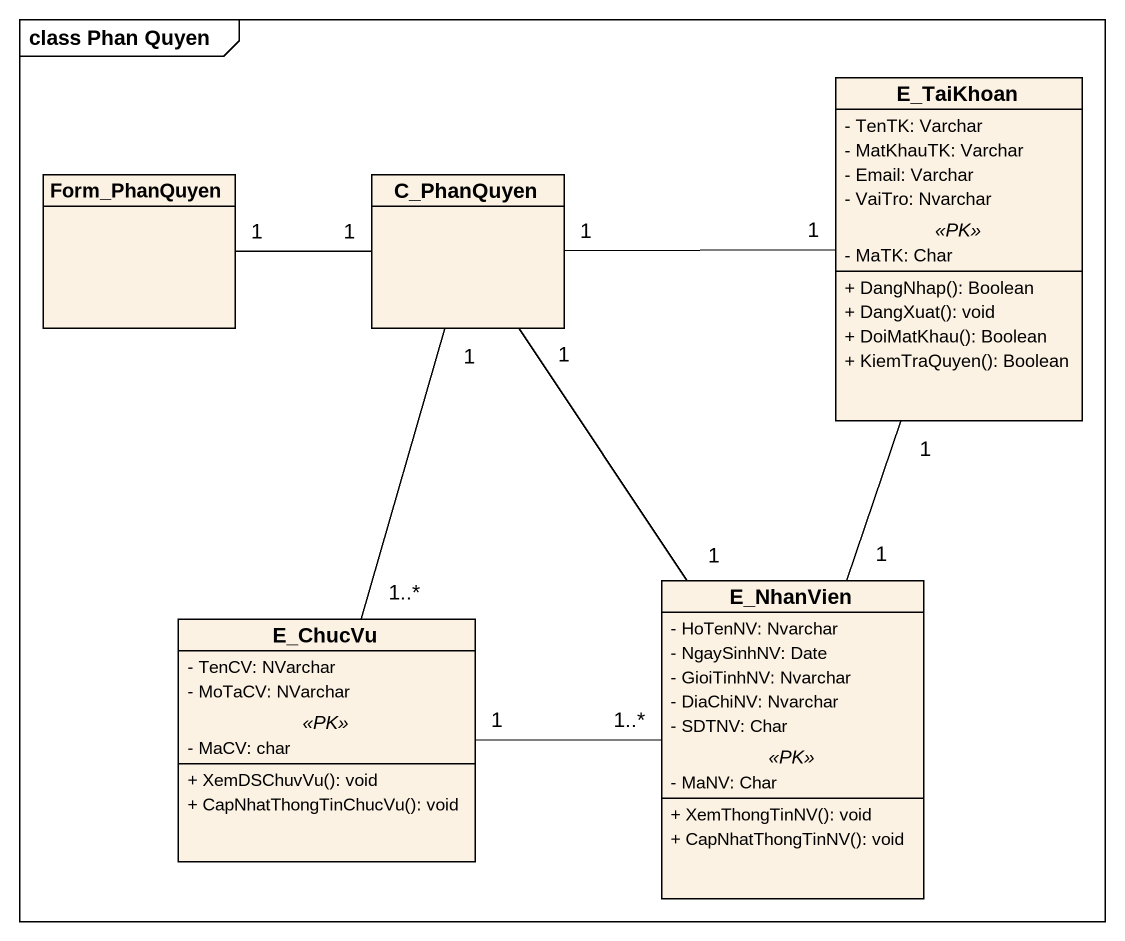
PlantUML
@startuml
mainframe class Phan Quyen
hide circle
hide empty members
skinparam classAttributeIconSize 0
class E_TaiKhoan {
  - TenTK: Varchar
  - MatKhauTK: Varchar
  - Email: Varchar
  - VaiTro: Nvarchar
  .. <<PK>> ..
  - MaTK: Char
  --
  + DangNhap(): Boolean
  + DangXuat(): void
  + DoiMatKhau(): Boolean
  + KiemTraQuyen(): Boolean
}
class Form_PhanQuyen
class C_PhanQuyen
class E_NhanVien {
  - HoTenNV: Nvarchar
  - NgaySinhNV: Date
  - GioiTinhNV: Nvarchar
  - DiaChiNV: Nvarchar
  - SDTNV: Char
  .. <<PK>> ..
  - MaNV: Char
  --
  + XemThongTinNV(): void
  + CapNhatThongTinNV(): void
}
class E_ChucVu {
  - TenCV: NVarchar
  - MoTaCV: NVarchar
  .. <<PK>> ..
  - MaCV: char
  --
  + XemDSChuvVu(): void
  + CapNhatThongTinChucVu(): void
}
E_TaiKhoan "1" -- "1" E_NhanVien
Form_PhanQuyen "1" -right- "1" C_PhanQuyen
C_PhanQuyen "1" -right- "1" E_TaiKhoan
C_PhanQuyen "1" -- "1" E_NhanVien
C_PhanQuyen "1" -- "1..*" E_ChucVu
E_NhanVien "1..*" -left- "1" E_ChucVu
@enduml
